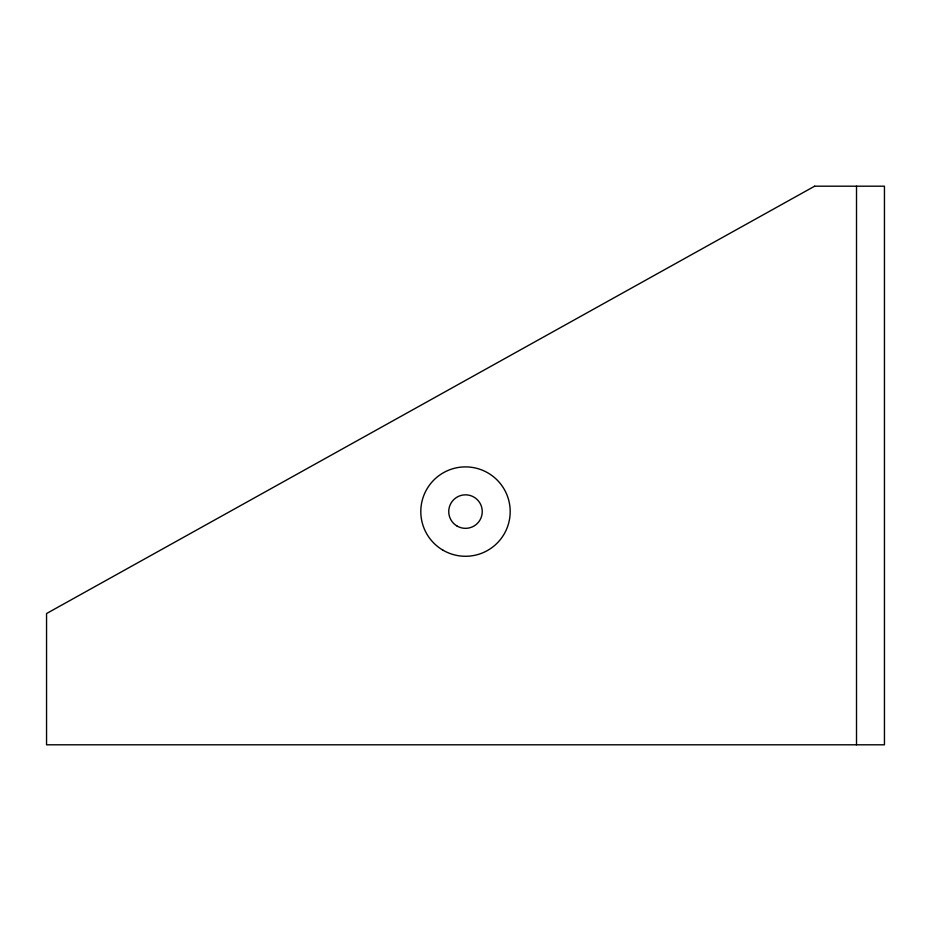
<?xml version="1.0" encoding="UTF-8"?>
<svg xmlns="http://www.w3.org/2000/svg" width="931" height="931" viewBox="0 0 931 931"><rect width="100%" height="100%" fill="white"/><g stroke="black" fill="none" stroke-linecap="round" stroke-linejoin="round"><path stroke-width="1.4" d="M856.52 186.2L856.52 744.8M814.625 186.2L46.55 613.529L46.55 744.8L884.45 744.8L884.45 186.2L814.625 186.2M457.121 526.096A16.758 16.758 0 0 0 482.258 511.585A16.758 16.758 0 0 0 457.121 497.073A16.758 16.758 0 0 0 457.121 526.096M443.156 550.291A44.688 44.688 0 0 0 510.188 511.585A44.688 44.688 0 0 0 443.156 472.878A44.688 44.688 0 0 0 443.156 550.291"/></g></svg>
